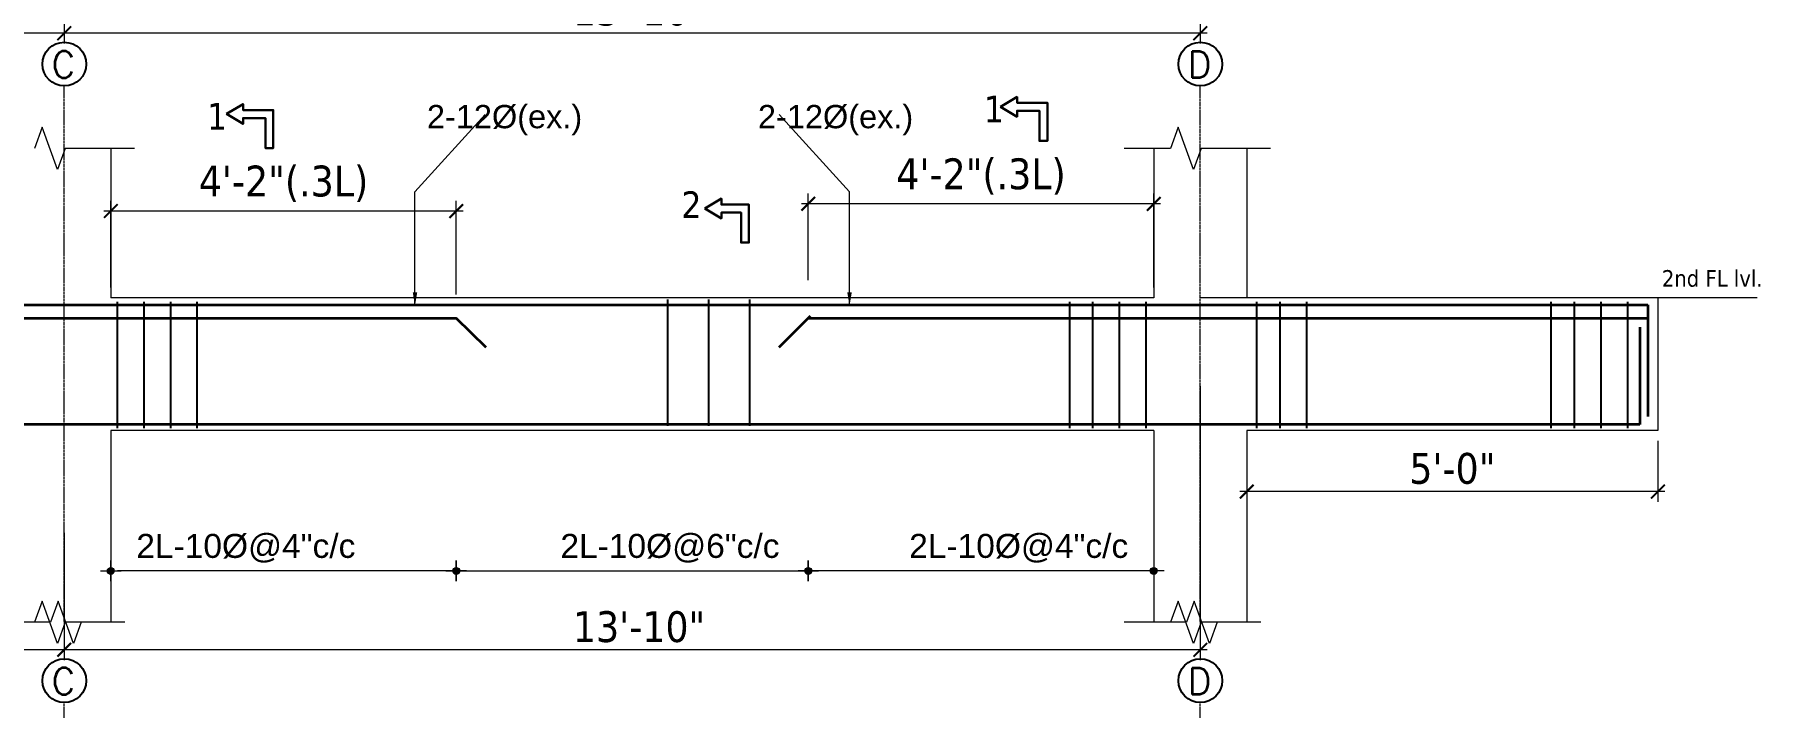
# Model space of a CAD drawing. Header units: inches. Extents: x 130993 to 274375, y -5108 to 103559.
# Drawn here: x 177906 to 178410, y 48389 to 48585 of the extents above; entities that cross this region are included whole.
import ezdxf

# ---------------------------------------------------------------- set-up
doc = ezdxf.new("R2010")
doc.units = ezdxf.units.IN
doc.header["$MEASUREMENT"] = 0
doc.header["$PDMODE"] = 2
doc.header["$PDSIZE"] = -3
doc.linetypes.add('CENTER2', pattern=[1.125, 0.75, -0.125, 0.125, -0.125])
for name, color, linetype, lineweight in [('Cen line', 5, 'CENTER2', 9), ('DIM', 5, 'Continuous', 9), ('DIMENSION', 142, 'Continuous', 20), ('HATCH', 9, 'Continuous', 9), ('LINE', 1, 'Continuous', 15), ('PLAN Stairs', 156, 'Continuous', 25), ('REN-1', 7, 'Continuous', 35), ('TEXT', 181, 'Continuous', 13), ('wall', 1, 'Continuous', 30)]:
    doc.layers.add(name, color=color, linetype=linetype, lineweight=lineweight)
doc.layers.add('STIRRUPS', color=7, linetype='Continuous')
doc.layers.add('T-TEXT', color=1, linetype='Continuous')
doc.styles.add('Arial', font='arial.ttf', dxfattribs={"width": 0.8, "height": 200})
doc.styles.add('ramon', font='arial.ttf', dxfattribs={"height": 7})
doc.styles.get("Standard").update_dxf_attribs({"font": 'txt.shx', "height": 6})
doc.styles.add('TAHOMA', font='tahoma.ttf', dxfattribs={"height": 9})
doc.dimstyles.new('1-4', dxfattribs={"dimscale": 0, "dimtxt": 8, "dimasz": 4, "dimexe": 3, "dimexo": 3, "dimgap": 2, "dimtad": 1, "dimdec": 0, "dimlfac": 0.5, "dimzin": 3, "dimdsep": 46, "dimlunit": 4, "dimtxsty": 'TAHOMA', "dimblk1": 'ARCHTICK', "dimblk2": 'ARCHTICK', "dimsah": 1, "dimcen": 0, "dimdle": 2, "dimclrd": 6, "dimclre": 6, "dimclrt": 7, "dimadec": 0, "dimazin": 0, "dimtfac": 0.333333, "dimtdec": 0, "dimtmove": 1, "dimatfit": 2, "dimfxl": 1, "dimtolj": 1, "dimtzin": 0, "dimlwd": -1, "dimlwe": -1, "dimarcsym": 0})
doc.dimstyles.new('s4', dxfattribs={"dimtxt": 6, "dimasz": 2, "dimexe": 6, "dimexo": 18, "dimgap": 1.9375, "dimtad": 1, "dimdec": 0, "dimlfac": 0.5, "dimzin": 3, "dimdsep": 46, "dimlunit": 4, "dimtxsty": 'ramon', "dimblk": 'dot 2', "dimcen": 0.09375, "dimse1": 1, "dimse2": 1, "dimclrd": 1, "dimclre": 1, "dimclrt": 256, "dimadec": 0, "dimazin": 0, "dimtfac": 0.75, "dimtdec": 0, "dimtix": 1, "dimtmove": 1, "dimatfit": 3, "dimldrblk": 'DOT', "dimfxl": 1, "dimtolj": 1, "dimtzin": 0, "dimlwd": 9, "dimlwe": 9, "dimarcsym": 0})

# ---------------------------------------------------------------- blocks, each defined once
blk = doc.blocks.new('_ArchTick')
at = {"color": 0, "linetype": 'ByBlock', "const_width": 0.15}
blk.add_lwpolyline([(-0.5, -0.5), (0.5, 0.5)], dxfattribs=at)
blk = doc.blocks.new('*D930')
at = {"layer": 'Defpoints', "color": 0}
for p in [(177619.09, 48442.61), (177914.68, 48442.61), (177619.09, 48405.42)]:
    blk.add_point(p, dxfattribs=at)
at = {"layer": 'DIMENSION', "color": 6}
for p, q in [((177619.09, 48439.61), (177619.09, 48402.42)), ((177914.68, 48439.61), (177914.68, 48402.42)), ((177916.68, 48405.42), (177617.09, 48405.42))]:
    blk.add_line(p, q, dxfattribs=at)
at = {"layer": 'DIMENSION', "color": 6, "xscale": 4, "yscale": 4, "zscale": 4, "rotation": 180}
blk.add_blockref('_ArchTick', (177619.09, 48405.42), dxfattribs=at)
at = {"layer": 'DIMENSION', "color": 6, "xscale": 4, "yscale": 4, "zscale": 4}
blk.add_blockref('_ArchTick', (177914.68, 48405.42), dxfattribs=at)
at = {"layer": 'DIMENSION', "color": 7, "insert": (177722.88, 48412.01), "char_height": 9, "attachment_point": 5, "style": 'TAHOMA'}
blk.add_mtext('\\A1;12\'-4"', dxfattribs=at)
blk = doc.blocks.new('*D936')
at = {"layer": 'Defpoints', "color": 0}
for p in [(177928.26, 48533.52), (177928.26, 48508.23), (178029.1, 48506.12)]:
    blk.add_point(p, dxfattribs=at)
at = {"layer": 'DIM', "color": 6}
for p, q in [((177928.26, 48511.23), (177928.26, 48536.52)), ((178029.1, 48509.12), (178029.1, 48536.52)), ((178031.1, 48533.52), (177926.26, 48533.52))]:
    blk.add_line(p, q, dxfattribs=at)
at = {"layer": 'DIM', "color": 6, "xscale": 4, "yscale": 4, "zscale": 4, "rotation": 180}
blk.add_blockref('_ArchTick', (177928.26, 48533.52), dxfattribs=at)
at = {"layer": 'DIM', "color": 6, "xscale": 4, "yscale": 4, "zscale": 4}
blk.add_blockref('_ArchTick', (178029.1, 48533.52), dxfattribs=at)
at = {"layer": 'DIM', "color": 7, "insert": (177978.68, 48541.47), "char_height": 9, "attachment_point": 5, "style": 'TAHOMA'}
blk.add_mtext('\\A1;4\'-2"(.3L)', dxfattribs=at)
blk = doc.blocks.new('*D937')
at = {"layer": 'Defpoints', "color": 0}
for p in [(178131.85, 48535.63), (178131.85, 48510.33), (178232.69, 48508.23)]:
    blk.add_point(p, dxfattribs=at)
at = {"layer": 'DIM', "color": 6}
for p, q in [((178234.69, 48535.63), (178129.85, 48535.63)), ((178131.85, 48513.33), (178131.85, 48538.63)), ((178232.69, 48511.23), (178232.69, 48538.63))]:
    blk.add_line(p, q, dxfattribs=at)
at = {"layer": 'DIM', "color": 6, "xscale": 4, "yscale": 4, "zscale": 4, "rotation": 180}
blk.add_blockref('_ArchTick', (178131.85, 48535.63), dxfattribs=at)
at = {"layer": 'DIM', "color": 6, "xscale": 4, "yscale": 4, "zscale": 4}
blk.add_blockref('_ArchTick', (178232.69, 48535.63), dxfattribs=at)
at = {"layer": 'DIM', "color": 7, "insert": (178182.27, 48543.58), "char_height": 9, "attachment_point": 5, "style": 'TAHOMA'}
blk.add_mtext('\\A1;4\'-2"(.3L)', dxfattribs=at)
blk = doc.blocks.new('*D938')
at = {"layer": 'Defpoints', "color": 0}
for p in [(178246.27, 48485.44), (177914.68, 48439.51), (177914.68, 48405.42)]:
    blk.add_point(p, dxfattribs=at)
at = {"layer": 'DIMENSION', "color": 6}
for p, q in [((178246.27, 48482.44), (178246.27, 48402.42)), ((177914.68, 48436.51), (177914.68, 48402.42)), ((178248.27, 48405.42), (177912.68, 48405.42))]:
    blk.add_line(p, q, dxfattribs=at)
at = {"layer": 'DIMENSION', "color": 6, "xscale": 4, "yscale": 4, "zscale": 4, "rotation": 180}
blk.add_blockref('_ArchTick', (177914.68, 48405.42), dxfattribs=at)
at = {"layer": 'DIMENSION', "color": 6, "xscale": 4, "yscale": 4, "zscale": 4}
blk.add_blockref('_ArchTick', (178246.27, 48405.42), dxfattribs=at)
at = {"layer": 'DIMENSION', "color": 7, "insert": (178082.47, 48412.11), "char_height": 9, "attachment_point": 5, "style": 'TAHOMA'}
blk.add_mtext('\\A1;13\'-10"', dxfattribs=at)
blk = doc.blocks.new('*D941')
at = {"layer": 'Defpoints', "color": 0}
for p in [(177619.09, 48622.61), (177914.68, 48622.61), (177619.09, 48585.42)]:
    blk.add_point(p, dxfattribs=at)
at = {"layer": 'DIMENSION', "color": 6}
for p, q in [((177619.09, 48619.61), (177619.09, 48582.42)), ((177914.68, 48619.61), (177914.68, 48582.42)), ((177916.68, 48585.42), (177617.09, 48585.42))]:
    blk.add_line(p, q, dxfattribs=at)
at = {"layer": 'DIMENSION', "color": 6, "xscale": 4, "yscale": 4, "zscale": 4, "rotation": 180}
blk.add_blockref('_ArchTick', (177619.09, 48585.42), dxfattribs=at)
at = {"layer": 'DIMENSION', "color": 6, "xscale": 4, "yscale": 4, "zscale": 4}
blk.add_blockref('_ArchTick', (177914.68, 48585.42), dxfattribs=at)
at = {"layer": 'DIMENSION', "color": 7, "insert": (177722.88, 48592.01), "char_height": 9, "attachment_point": 5, "style": 'TAHOMA'}
blk.add_mtext('\\A1;12\'-4"', dxfattribs=at)
blk = doc.blocks.new('*D958')
at = {"layer": 'Defpoints', "color": 0}
for p in [(178246.27, 48665.44), (177914.68, 48619.51), (177914.68, 48585.42)]:
    blk.add_point(p, dxfattribs=at)
at = {"layer": 'DIMENSION', "color": 6}
for p, q in [((178246.27, 48662.44), (178246.27, 48582.42)), ((177914.68, 48616.51), (177914.68, 48582.42)), ((178248.27, 48585.42), (177912.68, 48585.42))]:
    blk.add_line(p, q, dxfattribs=at)
at = {"layer": 'DIMENSION', "color": 6, "xscale": 4, "yscale": 4, "zscale": 4, "rotation": 180}
blk.add_blockref('_ArchTick', (177914.68, 48585.42), dxfattribs=at)
at = {"layer": 'DIMENSION', "color": 6, "xscale": 4, "yscale": 4, "zscale": 4}
blk.add_blockref('_ArchTick', (178246.27, 48585.42), dxfattribs=at)
at = {"layer": 'DIMENSION', "color": 7, "insert": (178082.47, 48592.11), "char_height": 9, "attachment_point": 5, "style": 'TAHOMA'}
blk.add_mtext('\\A1;13\'-10"', dxfattribs=at)
blk = doc.blocks.new('*D1004')
at = {"layer": 'Defpoints', "color": 0}
for p in [(178259.85, 48469.43), (178379.85, 48469.43), (178259.85, 48451.63)]:
    blk.add_point(p, dxfattribs=at)
at = {"layer": 'DIMENSION', "color": 6}
for p, q in [((178259.85, 48466.43), (178259.85, 48448.63)), ((178379.85, 48466.43), (178379.85, 48448.63)), ((178381.85, 48451.63), (178257.85, 48451.63))]:
    blk.add_line(p, q, dxfattribs=at)
at = {"layer": 'DIMENSION', "color": 6, "xscale": 4, "yscale": 4, "zscale": 4, "rotation": 180}
blk.add_blockref('_ArchTick', (178259.85, 48451.63), dxfattribs=at)
at = {"layer": 'DIMENSION', "color": 6, "xscale": 4, "yscale": 4, "zscale": 4}
blk.add_blockref('_ArchTick', (178379.85, 48451.63), dxfattribs=at)
at = {"layer": 'DIMENSION', "color": 7, "insert": (178319.85, 48458.32), "char_height": 9, "attachment_point": 5, "style": 'TAHOMA'}
blk.add_mtext('\\A1;5\'-0"', dxfattribs=at)
blk = doc.blocks.new('dot1')
at = {"layer": 'HATCH'}
h = blk.add_hatch(color=256, dxfattribs=at)
edge = h.paths.add_edge_path()
edge.add_arc((0, 0), 1, 0, 360)
for p, q in [((3, 0), (-3, 0)), ((0, 3), (0, -3))]:
    blk.add_line(p, q, dxfattribs=at)
blk.add_circle((0, 0), 1, dxfattribs=at)
blk = doc.blocks.new('dot 2')
at = {"layer": 'HATCH', "xscale": 0.5, "yscale": 0.5, "zscale": 0.5}
blk.add_blockref('dot1', (0, 0), dxfattribs=at)
blk = doc.blocks.new('*D1023')
at = {"layer": 'Defpoints', "color": 0}
for p in [(178131.85, 48506.12), (178232.69, 48469.43), (178131.85, 48428.46)]:
    blk.add_point(p, dxfattribs=at)
at = {"layer": 'PLAN Stairs', "color": 1, "lineweight": 9}
blk.add_line((178230.69, 48428.46), (178133.85, 48428.46), dxfattribs=at)
at = {"layer": 'PLAN Stairs', "color": 1, "lineweight": 9, "xscale": 2, "yscale": 2, "zscale": 2, "rotation": 180}
blk.add_blockref('dot 2', (178131.85, 48428.46), dxfattribs=at)
at = {"layer": 'PLAN Stairs', "color": 1, "lineweight": 9, "xscale": 2, "yscale": 2, "zscale": 2}
blk.add_blockref('dot 2', (178232.69, 48428.46), dxfattribs=at)
at = {"layer": 'PLAN Stairs', "insert": (178193.27, 48435.06), "char_height": 7, "attachment_point": 5, "style": 'ramon'}
blk.add_mtext('\\A1;{\\fArial Baltic|b0|i0|c186|p34;2L-}10{\\fArial Baltic|b0|i0|c186|p34;%%C@4"c/c}', dxfattribs=at)
blk = doc.blocks.new('_Dot')
at = {"color": 0, "linetype": 'ByBlock', "lineweight": -2}
blk.add_line((-0.5, 0), (-1, 0), dxfattribs=at)
at = {"color": 0, "linetype": 'ByBlock', "const_width": 0.5}
blk.add_lwpolyline([(-0.25, 0, 1), (0.25, 0, 1)], format="xyb", close=True, dxfattribs=at)
blk = doc.blocks.new('*D1024')
at = {"layer": 'Defpoints', "color": 0}
for p in [(178029.1, 48506.12), (178131.85, 48506.12), (178131.85, 48428.46)]:
    blk.add_point(p, dxfattribs=at)
at = {"layer": 'PLAN Stairs', "color": 1, "lineweight": 9}
blk.add_line((178031.1, 48428.46), (178129.85, 48428.46), dxfattribs=at)
at = {"layer": 'PLAN Stairs', "color": 1, "lineweight": 9, "xscale": 2, "yscale": 2, "zscale": 2, "rotation": 180}
blk.add_blockref('dot 2', (178029.1, 48428.46), dxfattribs=at)
at = {"layer": 'PLAN Stairs', "color": 1, "lineweight": 9, "xscale": 2, "yscale": 2, "zscale": 2}
blk.add_blockref('dot 2', (178131.85, 48428.46), dxfattribs=at)
at = {"layer": 'PLAN Stairs', "insert": (178091.47, 48435.06), "char_height": 7, "attachment_point": 5, "style": 'ramon'}
blk.add_mtext('\\A1;{\\fArial Baltic|b0|i0|c186|p34;2L-}10{\\fArial Baltic|b0|i0|c186|p34;%%C@6"c/c}', dxfattribs=at)
blk = doc.blocks.new('*D1025')
at = {"layer": 'Defpoints', "color": 0}
for p in [(177928.26, 48508.23), (178029.1, 48506.12), (177928.26, 48428.46)]:
    blk.add_point(p, dxfattribs=at)
at = {"layer": 'PLAN Stairs', "color": 1, "lineweight": 9}
blk.add_line((178027.1, 48428.46), (177930.26, 48428.46), dxfattribs=at)
at = {"layer": 'PLAN Stairs', "color": 1, "lineweight": 9, "xscale": 2, "yscale": 2, "zscale": 2, "rotation": 180}
blk.add_blockref('dot 2', (177928.26, 48428.46), dxfattribs=at)
at = {"layer": 'PLAN Stairs', "color": 1, "lineweight": 9, "xscale": 2, "yscale": 2, "zscale": 2}
blk.add_blockref('dot 2', (178029.1, 48428.46), dxfattribs=at)
at = {"layer": 'PLAN Stairs', "insert": (177967.68, 48435.06), "char_height": 7, "attachment_point": 5, "style": 'ramon'}
blk.add_mtext('\\A1;{\\fArial Baltic|b0|i0|c186|p34;2L-}10{\\fArial Baltic|b0|i0|c186|p34;%%C@4"c/c}', dxfattribs=at)

msp = doc.modelspace()

# ---------------------------------------------------------------- linework, layer by layer
at = {"layer": 'Cen line'}
for p, q in [((177914.68, 48413.69), (177914.68, 48570.37)), ((178246.27, 48413.69), (178246.27, 48570.37)), ((177914.68, 48233.69), (177914.68, 48390.37)), ((178246.27, 48233.69), (178246.27, 48390.37))]:
    msp.add_line(p, q, dxfattribs=at)
at = {"layer": 'HATCH'}
for p, q in [((177908.24, 48557.97), (177905.99, 48551.8)), ((177908.24, 48557.97), (177905.99, 48551.8)), ((177912.73, 48545.63), (177908.24, 48557.97)), ((177912.73, 48545.63), (177908.24, 48557.97)), ((178239.83, 48557.97), (178237.59, 48551.8)), ((178239.83, 48557.97), (178237.59, 48551.8)), ((178244.32, 48545.63), (178239.83, 48557.97)), ((178244.32, 48545.63), (178239.83, 48557.97)), ((177914.98, 48551.8), (177912.73, 48545.63)), ((177914.98, 48551.8), (177912.73, 48545.63)), ((178246.57, 48551.8), (178244.32, 48545.63)), ((178246.57, 48551.8), (178244.32, 48545.63)), ((177908.24, 48419.66), (177905.99, 48413.49)), ((177912.73, 48407.32), (177908.24, 48419.66)), ((177912.87, 48419.66), (177910.62, 48413.49)), ((177917.36, 48407.32), (177912.87, 48419.66)), ((178239.83, 48419.66), (178237.59, 48413.49)), ((178244.32, 48407.32), (178239.83, 48419.66)), ((178244.46, 48419.66), (178242.21, 48413.49)), ((178248.95, 48407.32), (178244.46, 48419.66)), ((177914.98, 48413.49), (177912.73, 48407.32)), ((177919.61, 48413.49), (177917.36, 48407.32)), ((178246.57, 48413.49), (178244.32, 48407.32)), ((178251.2, 48413.49), (178248.95, 48407.32))]:
    msp.add_line(p, q, dxfattribs=at)
at = {"layer": 'HATCH', "linetype": 'Continuous'}
for points in [[(177932.33, 48551.8), (177914.98, 48551.8)], [(177935.16, 48551.8), (177914.98, 48551.8)], [(178237.59, 48551.8), (178224.09, 48551.8)], [(178237.59, 48551.8), (178224.09, 48551.8)], [(178263.93, 48551.8), (178246.57, 48551.8)], [(178266.75, 48551.8), (178246.57, 48551.8)], [(177910.62, 48413.49), (177897.13, 48413.49)], [(177932.33, 48413.49), (177914.98, 48413.49)], [(177931.14, 48413.49), (177919.61, 48413.49)], [(178237.59, 48413.49), (178224.09, 48413.49)], [(178242.21, 48413.49), (178228.72, 48413.49)], [(178263.93, 48413.49), (178246.57, 48413.49)], [(178262.74, 48413.49), (178251.2, 48413.49)]]:
    msp.add_lwpolyline(points, dxfattribs=at)
at = {"layer": 'LINE'}
for p, q in [((177928.26, 48551.8), (177928.26, 48508.23)), ((177928.26, 48551.8), (177928.26, 48508.23)), ((177928.26, 48551.8), (177928.26, 48508.23)), ((177928.26, 48551.8), (177928.26, 48508.23)), ((178232.69, 48551.8), (178232.69, 48508.23)), ((178232.69, 48551.8), (178232.69, 48508.23)), ((178259.85, 48551.8), (178259.85, 48508.23)), ((178259.85, 48551.8), (178259.85, 48508.23)), ((177928.26, 48508.23), (177928.26, 48508.23)), ((178232.69, 48508.23), (177928.26, 48508.23)), ((178379.85, 48508.23), (178246.27, 48508.23)), ((178259.85, 48508.23), (178259.85, 48508.23)), ((178408.78, 48508.23), (178379.85, 48508.23)), ((178408.78, 48508.23), (178379.85, 48508.23)), ((178379.85, 48508.23), (178379.85, 48469.43)), ((178379.85, 48508.23), (178379.85, 48469.43)), ((177928.26, 48469.43), (177928.26, 48413.49)), ((177928.26, 48469.43), (177928.26, 48413.49)), ((178232.69, 48469.43), (177928.26, 48469.43)), ((177928.26, 48469.43), (177928.26, 48413.49)), ((177928.26, 48469.18), (177928.26, 48413.49)), ((177928.26, 48469.18), (177928.26, 48469.18)), ((178232.69, 48469.43), (178232.69, 48413.49)), ((178232.69, 48469.43), (178232.69, 48413.49)), ((178259.85, 48469.43), (178259.85, 48413.49)), ((178379.85, 48469.43), (178259.85, 48469.43)), ((178259.85, 48469.18), (178259.85, 48413.49)), ((178259.85, 48469.18), (178259.85, 48469.18))]:
    msp.add_line(p, q, dxfattribs=at)
at = {"layer": 'REN-1'}
for p, q in [((177608.49, 48506.12), (178246.27, 48506.12)), ((178246.27, 48506.12), (178376.87, 48506.12)), ((178376.87, 48506.12), (178376.87, 48473.51)), ((177816.26, 48502.24), (178029.1, 48502.24)), ((178037.78, 48493.65), (178029.1, 48502.24)), ((178123.38, 48493.77), (178132.49, 48502.88)), ((178131.85, 48502.24), (178246.27, 48502.24)), ((178246.27, 48502.24), (178376.87, 48502.24)), ((178374.6, 48499.59), (178374.6, 48471.21)), ((178246.27, 48471.2), (177610.76, 48471.21)), ((178374.6, 48471.21), (178246.27, 48471.21))]:
    msp.add_line(p, q, dxfattribs=at)
at = {"layer": 'STIRRUPS'}
for p, q in [((177930.14, 48506.97), (177930.14, 48470.11)), ((177937.9, 48506.97), (177937.9, 48470.11)), ((177945.66, 48506.97), (177945.66, 48470.11)), ((177953.42, 48506.97), (177953.42, 48470.11)), ((178090.71, 48507.73), (178090.71, 48470.86)), ((178102.71, 48507.73), (178102.71, 48470.86)), ((178114.71, 48507.73), (178114.71, 48470.86)), ((178208.05, 48507.05), (178208.05, 48470.18)), ((178214.84, 48507.05), (178214.84, 48470.18)), ((178222.6, 48507.05), (178222.6, 48470.18)), ((178230.36, 48507.05), (178230.36, 48470.18)), ((178262.71, 48507.05), (178262.71, 48470.18)), ((178269.5, 48507.05), (178269.5, 48470.18)), ((178277.26, 48507.05), (178277.26, 48470.18)), ((178348.64, 48507.05), (178348.64, 48470.18)), ((178355.43, 48507.05), (178355.43, 48470.18)), ((178363.19, 48507.05), (178363.19, 48470.18)), ((178370.95, 48507.05), (178370.95, 48470.18))]:
    msp.add_line(p, q, dxfattribs=at)
at = {"layer": 'T-TEXT', "ltscale": 0.5}
for centre in [(177914.68, 48576.41), (177914.68, 48576.41), (177914.68, 48576.41), (177914.68, 48576.41), (178246.27, 48576.41), (178246.27, 48576.41), (178246.27, 48576.41), (178246.27, 48576.41), (177914.68, 48396.41), (177914.68, 48396.41), (177914.68, 48396.41), (177914.68, 48396.41), (178246.27, 48396.41), (178246.27, 48396.41), (178246.27, 48396.41), (178246.27, 48396.41)]:
    msp.add_circle(centre, 6.38, dxfattribs=at)
at = {"layer": 'wall'}
for points in [[(178187.93, 48563.95), (178192.8, 48566.84), (178192.8, 48565.12), (178201.64, 48565.12), (178201.64, 48554.01), (178199.31, 48554.01), (178199.31, 48562.79), (178192.8, 48562.79), (178192.8, 48561.06)], [(177962, 48561.85), (177966.86, 48564.74), (177966.86, 48563.01), (177975.7, 48563.01), (177975.7, 48551.9), (177973.38, 48551.9), (177973.38, 48560.68), (177966.86, 48560.68), (177966.86, 48558.95)], [(178101.62, 48534.25), (178106.48, 48537.14), (178106.48, 48535.41), (178114.53, 48535.41), (178114.53, 48524.31), (178112.21, 48524.31), (178112.21, 48533.09), (178106.48, 48533.09), (178106.48, 48531.36)]]:
    msp.add_lwpolyline(points, close=True, dxfattribs=at)

# ---------------------------------------------------------------- texts
at = {"layer": 'DIMENSION', "style": 'TAHOMA'}
for s, p in [('1', (178183.11, 48559.4)), ('1', (177956.37, 48557.29)), ('2', (178094.84, 48531.52))]:
    msp.add_text(s, height=7.76, dxfattribs=at).set_placement(p)
at = {"layer": 'T-TEXT', "ltscale": 0.5, "char_height": 7.76, "width": 8.73, "attachment_point": 2}
for s, insert in [('{\\C1;C}', (177914.43, 48580.15)), ('{\\C1;D}', (178246.02, 48580.15)), ('{\\C1;C}', (177914.43, 48400.15)), ('{\\C1;D}', (178246.02, 48400.15))]:
    msp.add_mtext(s, dxfattribs=dict(at, insert=insert))
at = {"layer": 'TEXT'}
for s, height, style, p in [('2-12%%C(ex.)', 6.79, 'Arial', (178020.53, 48557.69)), ('2-12%%C(ex.)', 6.79, 'Arial', (178117.15, 48557.69)), ('2nd FL lvl.', 4.85, 'TAHOMA', (178381.01, 48511.43))]:
    msp.add_text(s, height=height, dxfattribs=dict(at, style=style)).set_placement(p)

# ---------------------------------------------------------------- dimensions: what is measured, and where the dimension line sits
at = {"layer": 'DIM'}
for base, p1, p2, picture, middle in [((177928.26, 48533.52), (178029.1, 48506.12), (177928.26, 48508.23), '*D936', (177978.68, 48533.52)), ((178131.85, 48535.63), (178232.69, 48508.23), (178131.85, 48510.33), '*D937', (178182.27, 48535.63))]:
    dim = msp.add_linear_dim(base=base, p1=p1, p2=p2, angle=180, text='<>(.3L)', dimstyle='1-4', override={"dimscale": 1}, dxfattribs=at)
    dim.commit()
    dim.dimension.update_dxf_attribs({"geometry": picture, "text_midpoint": middle, "dimtype": 160})
at = {"layer": 'DIMENSION'}
for base, p1, p2, picture, middle in [((177914.68, 48585.42), (178246.27, 48665.44), (177914.68, 48619.51), '*D958', (178082.47, 48585.42)), ((177619.09, 48585.42), (177914.68, 48622.61), (177619.09, 48622.61), '*D941', (177722.88, 48585.42)), ((177914.68, 48405.42), (178246.27, 48485.44), (177914.68, 48439.51), '*D938', (178082.47, 48405.42)), ((177619.09, 48405.42), (177914.68, 48442.61), (177619.09, 48442.61), '*D930', (177722.88, 48405.42))]:
    dim = msp.add_linear_dim(base=base, p1=p1, p2=p2, angle=180, dimstyle='1-4', override={"dimscale": 1}, dxfattribs=at)
    dim.commit()
    dim.dimension.update_dxf_attribs({"geometry": picture, "text_midpoint": middle, "dimtype": 160})
dim = msp.add_linear_dim(base=(178259.85, 48451.63), p1=(178379.85, 48469.43), p2=(178259.85, 48469.43), dimstyle='1-4', override={"dimscale": 1}, dxfattribs=at)
dim.commit()
dim.dimension.update_dxf_attribs({"geometry": '*D1004', "text_midpoint": (178319.85, 48458.32)})
at = {"layer": 'PLAN Stairs'}
for base, p1, p2, text, picture, middle in [((177928.26, 48428.46), (178029.1, 48506.12), (177928.26, 48508.23), '{\\fArial Baltic|b0|i0|c186|p34;2L-}10{\\fArial Baltic|b0|i0|c186|p34;%%C@4"c/c}', '*D1025', (177967.68, 48428.46)), ((178131.85, 48428.46), (178029.1, 48506.12), (178131.85, 48506.12), '{\\fArial Baltic|b0|i0|c186|p34;2L-}10{\\fArial Baltic|b0|i0|c186|p34;%%C@6"c/c}', '*D1024', (178091.47, 48428.46)), ((178131.85, 48428.46), (178232.69, 48469.43), (178131.85, 48506.12), '{\\fArial Baltic|b0|i0|c186|p34;2L-}10{\\fArial Baltic|b0|i0|c186|p34;%%C@4"c/c}', '*D1023', (178193.27, 48428.46))]:
    dim = msp.add_linear_dim(base=base, p1=p1, p2=p2, angle=180, text=text, dimstyle='s4', dxfattribs=at)
    dim.commit()
    dim.dimension.update_dxf_attribs({"geometry": picture, "text_midpoint": middle, "dimtype": 160})

# ---------------------------------------------------------------- leaders
at = {"layer": 'DIM'}
for points in [[(178017.05, 48505.83), (178017.05, 48539.14), (178037.56, 48561.71)], [(178143.89, 48505.83), (178143.89, 48539.14), (178123.38, 48561.71)]]:
    msp.add_leader(points, dimstyle='1-4', override={"dimscale": 1, "dimtad": 0, "dimfxl": 3}, dxfattribs=at)

doc.saveas('drawing.dxf')
